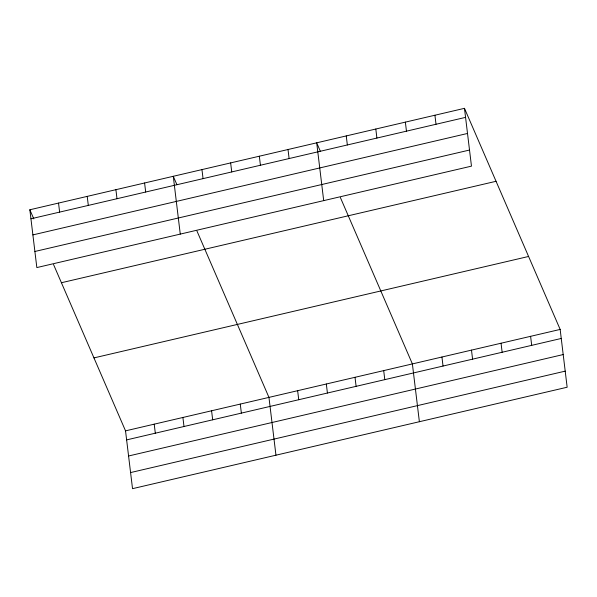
<?xml version="1.0" encoding="UTF-8"?>
<svg xmlns="http://www.w3.org/2000/svg" width="597" height="597" viewBox="0 0 597 597"><rect width="100%" height="100%" fill="white"/><g stroke="black" fill="none" stroke-linecap="round" stroke-linejoin="round"><path stroke-width="0.9" d="M464.473 108.333L471.466 166.138L36.842 267.575L29.85 209.771L464.473 108.333L560.158 329.425L567.15 387.229L132.527 488.667L125.534 430.862L53.529 264.493M30.94 218.8L465.563 117.37M32.887 234.897L467.511 133.459M34.895 251.479L469.518 150.041M61.424 282.732L496.047 181.294M93.96 357.901L528.584 256.464M125.534 430.862L560.158 329.425M126.624 439.892L561.247 338.462M128.571 455.989L563.195 354.558M130.579 472.57L565.202 371.14M320.29 151.116L316.701 142.825L323.693 200.622M340.38 197.54L412.385 363.916L419.378 421.721M176.861 184.585L173.279 176.294L180.272 234.099M196.958 231.017L268.956 397.386L275.956 455.19M29.85 209.771L33.798 218.89M530.599 336.327L531.696 345.357M501.047 343.223L502.137 352.252M471.488 350.118L472.585 359.155M434.922 115.236L436.011 124.266M441.937 357.021L443.034 366.051M405.363 122.131L406.46 131.161M375.812 129.027L376.901 138.064M383.699 370.61L384.789 379.64M346.253 135.922L347.35 144.959M355.014 377.304L356.103 386.341M326.328 383.998L327.417 393.035M288.015 149.519L289.112 158.548M297.642 390.692L298.739 399.729M259.329 156.213L260.426 165.242M230.643 162.906L231.74 171.936M240.27 404.087L241.367 413.117M201.958 169.6L203.055 178.637M211.584 410.781L212.681 419.81M182.898 417.475L183.995 426.504M144.593 182.988L145.683 192.025M154.22 424.168L155.31 433.198M115.908 189.682L116.997 198.719M87.222 196.383L88.311 205.413M58.536 203.077L59.625 212.107"/></g></svg>
